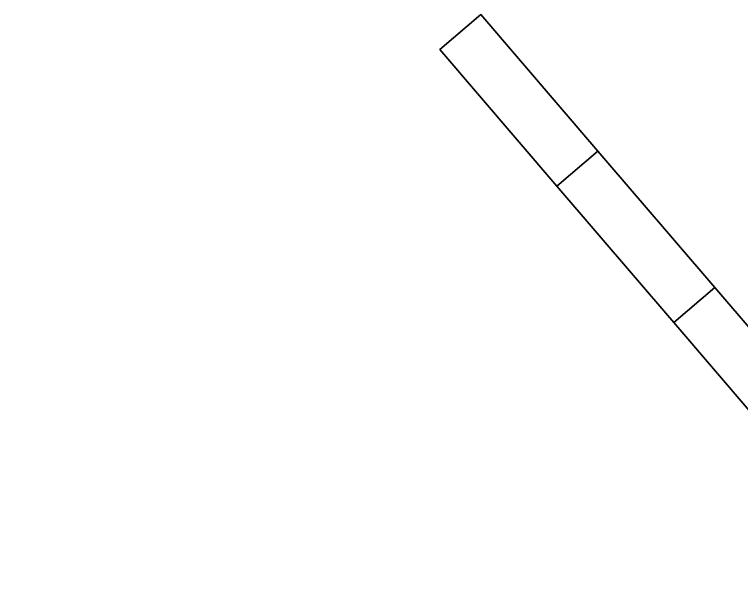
# Model space of a CAD drawing. Header units: millimetres. Extents: x -40148 to 44185, y -34612 to 39583.
# Drawn here: x -30966 to -24227, y 34141 to 39583 of the extents above; entities that cross this region are included whole.
import ezdxf

# ---------------------------------------------------------------- set-up
doc = ezdxf.new("R2010")
doc.units = ezdxf.units.MM
doc.layers.add('3D-교대', color=7, linetype='Continuous', true_color=0xb4b4af)

msp = doc.modelspace()

# ---------------------------------------------------------------- meshes
at = {"layer": '3D-교대'}
mesh = msp.add_polyface(dxfattribs=at)
corners = [(20374.5, -28250.5, 112586), (33719.1, -11811.7, 111322.2), (35039, -12883.2, 111338.5), (21694.4, -29321.9, 112602.3), (21694.4, -29321.9, 101982), (35039, -12883.2, 101982), (33719.1, -11811.7, 101982), (20374.5, -28250.5, 101982), (21694.4, -29321.9, 115701.1), (35039, -12883.2, 114437.3), (35427.2, -13198.3, 114442.1), (22082.5, -29637.1, 115705.9), (22082.5, -29637.1, 101982), (35427.2, -13198.3, 101982), (23528.3, -30466.2, 115705.7), (23777.1, -30032.5, 115675.5), (22331.3, -29203.3, 115675.7), (22331.3, -29203.3, 101982), (23777.1, -30032.5, 102192.3), (23528.3, -30466.2, 102192.3), (24974.1, -31295.4, 115705.6), (25222.8, -30861.6, 115675.4), (25222.8, -30861.6, 104295), (24974.1, -31295.4, 104295), (26419.9, -32124.5, 115705.4), (26668.6, -31690.8, 115675.2), (26668.6, -31690.8, 106397.7), (26419.9, -32124.5, 106397.7), (27865.7, -32953.7, 115705.3), (28114.4, -32520, 115675), (28114.4, -32520, 108500.4), (27865.7, -32953.7, 108500.4), (29311.4, -33782.8, 115705.1), (29560.2, -33349.1, 115674.9), (29560.2, -33349.1, 110603.2), (29311.4, -33782.8, 110603.2), (30757.2, -34612, 115705), (31006, -34178.3, 115674.7), (31006, -34178.3, 112705.9), (30757.2, -34612, 112705.9), (36886.8, -14002.9, 114440.2), (36645.4, -14440.8, 114470.5), (35185.8, -13636.2, 114472.3), (35185.8, -13636.2, 101982), (36645.4, -14440.8, 102167.5), (36886.8, -14002.9, 102167.5), (38346.4, -14807.5, 114438.4), (38105, -15245.4, 114468.6), (38105, -15245.4, 104022.4), (38346.4, -14807.5, 104022.4), (39805.9, -15612.2, 114436.5), (39564.6, -16050, 114466.7), (39564.6, -16050, 105877.3), (39805.9, -15612.2, 105877.3), (41265.5, -16416.8, 114434.7), (41024.1, -16854.6, 114464.9), (41024.1, -16854.6, 107732.3), (41265.5, -16416.8, 107732.3), (42725.1, -17221.4, 114432.8), (42483.7, -17659.3, 114463), (42483.7, -17659.3, 109587.2), (42725.1, -17221.4, 109587.2), (44184.7, -18026, 114430.9), (43943.3, -18463.9, 114461.2), (43943.3, -18463.9, 111442.1), (44184.7, -18026, 111442.1), (-31804.9, 14190.4, 111809), (-18427.5, 30602, 110502.8), (-19745.2, 31676.1, 110479.3), (-33122.6, 15264.4, 111785.5), (-33122.6, 15264.4, 104150), (-19745.2, 31676.1, 104150), (-18427.5, 30602, 104150), (-31804.9, 14190.4, 104150), (-33122.6, 15264.4, 114884.2), (-19745.2, 31676.1, 113578), (-20132.8, 31992, 113571.1), (-33510.2, 15580.3, 114877.3), (-33510.2, 15580.3, 104150), (-20132.8, 31992, 104150), (-34616.4, 16826.9, 114838.1), (-34242.5, 17158.8, 114808.8), (-33136.2, 15912.2, 114848), (-33136.2, 15912.2, 104150), (-34242.5, 17158.8, 104301.5), (-34616.4, 16826.9, 104301.5), (-35722.7, 18073.5, 114798.9), (-35348.7, 18405.4, 114769.6), (-35348.7, 18405.4, 105816.7), (-35722.7, 18073.5, 105816.7), (-36829, 19320.1, 114759.7), (-36455, 19652, 114730.3), (-36455, 19652, 107331.8), (-36829, 19320.1, 107331.8), (-37935.2, 20566.7, 114720.5), (-37561.2, 20898.6, 114691.1), (-37561.2, 20898.6, 108847), (-37935.2, 20566.7, 108847), (-39041.5, 21813.3, 114681.2), (-38667.5, 22145.1, 114651.9), (-38667.5, 22145.1, 110362.2), (-39041.5, 21813.3, 110362.2), (-40147.7, 23059.8, 114642), (-39773.8, 23391.7, 114612.7), (-39773.8, 23391.7, 111877.3), (-40147.7, 23059.8, 111877.3), (-21217.8, 33257.1, 113530.3), (-21597.4, 32931.6, 113559.4), (-20512.3, 31666.5, 113600.3), (-20512.3, 31666.5, 104150), (-21597.4, 32931.6, 104275.9), (-21217.8, 33257.1, 104275.9), (-22302.9, 34522.2, 113489.4), (-22682.4, 34196.7, 113518.5), (-22682.4, 34196.7, 105535), (-22302.9, 34522.2, 105535), (-23388, 35787.3, 113448.5), (-23767.5, 35461.7, 113477.7), (-23767.5, 35461.7, 106794), (-23388, 35787.3, 106794), (-24473, 37052.3, 113407.7), (-24852.5, 36726.8, 113436.8), (-24852.5, 36726.8, 108053), (-24473, 37052.3, 108053), (-25558.1, 38317.4, 113366.8), (-25937.6, 37991.9, 113396), (-25937.6, 37991.9, 109312.1), (-25558.1, 38317.4, 109312.1), (-26643.1, 39582.5, 113326), (-27022.6, 39257, 113355.1), (-27022.6, 39257, 110571.1), (-26643.1, 39582.5, 110571.1)]
mesh.append_faces([[corners[k] for k in face] for face in [(0, 1, 2, 3), (4, 5, 6, 7), (7, 6, 1, 0), (6, 5, 2, 1), (5, 4, 3, 2), (4, 7, 0, 3), (8, 9, 10, 11), (12, 13, 5, 4), (4, 5, 9, 8), (5, 13, 10, 9), (13, 12, 11, 10), (12, 4, 8, 11), (11, 14, 15, 16), (17, 18, 19, 12), (12, 19, 14, 11), (18, 17, 16, 15), (17, 12, 11, 16), (14, 20, 21, 15), (18, 22, 23, 19), (19, 23, 20, 14), (22, 18, 15, 21), (20, 24, 25, 21), (22, 26, 27, 23), (23, 27, 24, 20), (26, 22, 21, 25), (24, 28, 29, 25), (26, 30, 31, 27), (27, 31, 28, 24), (30, 26, 25, 29), (28, 32, 33, 29), (30, 34, 35, 31), (31, 35, 32, 28), (34, 30, 29, 33), (32, 36, 37, 33), (34, 38, 39, 35), (35, 39, 36, 32), (39, 38, 37, 36), (38, 34, 33, 37), (10, 40, 41, 42), (43, 44, 45, 13), (13, 45, 40, 10), (44, 43, 42, 41), (43, 13, 10, 42), (40, 46, 47, 41), (44, 48, 49, 45), (45, 49, 46, 40), (48, 44, 41, 47), (46, 50, 51, 47), (48, 52, 53, 49), (49, 53, 50, 46), (52, 48, 47, 51), (50, 54, 55, 51), (52, 56, 57, 53), (53, 57, 54, 50), (56, 52, 51, 55), (54, 58, 59, 55), (56, 60, 61, 57), (57, 61, 58, 54), (60, 56, 55, 59), (58, 62, 63, 59), (60, 64, 65, 61), (61, 65, 62, 58), (65, 64, 63, 62), (64, 60, 59, 63), (66, 67, 68, 69), (70, 71, 72, 73), (73, 72, 67, 66), (72, 71, 68, 67), (71, 70, 69, 68), (70, 73, 66, 69), (74, 75, 76, 77), (78, 79, 71, 70), (70, 71, 75, 74), (71, 79, 76, 75), (79, 78, 77, 76), (78, 70, 74, 77), (77, 80, 81, 82), (83, 84, 85, 78), (78, 85, 80, 77), (84, 83, 82, 81), (83, 78, 77, 82), (80, 86, 87, 81), (84, 88, 89, 85), (85, 89, 86, 80), (88, 84, 81, 87), (86, 90, 91, 87), (88, 92, 93, 89), (89, 93, 90, 86), (92, 88, 87, 91), (90, 94, 95, 91), (92, 96, 97, 93), (93, 97, 94, 90), (96, 92, 91, 95), (94, 98, 99, 95), (96, 100, 101, 97), (97, 101, 98, 94), (100, 96, 95, 99), (98, 102, 103, 99), (100, 104, 105, 101), (101, 105, 102, 98), (105, 104, 103, 102), (104, 100, 99, 103), (76, 106, 107, 108), (109, 110, 111, 79), (79, 111, 106, 76), (110, 109, 108, 107), (109, 79, 76, 108), (106, 112, 113, 107), (110, 114, 115, 111), (111, 115, 112, 106), (114, 110, 107, 113), (112, 116, 117, 113), (114, 118, 119, 115), (115, 119, 116, 112), (118, 114, 113, 117), (116, 120, 121, 117), (118, 122, 123, 119), (119, 123, 120, 116), (122, 118, 117, 121), (120, 124, 125, 121), (122, 126, 127, 123), (123, 127, 124, 120), (126, 122, 121, 125), (124, 128, 129, 125), (126, 130, 131, 127), (127, 131, 128, 124), (131, 130, 129, 128), (130, 126, 125, 129)]])

doc.saveas('drawing.dxf')
